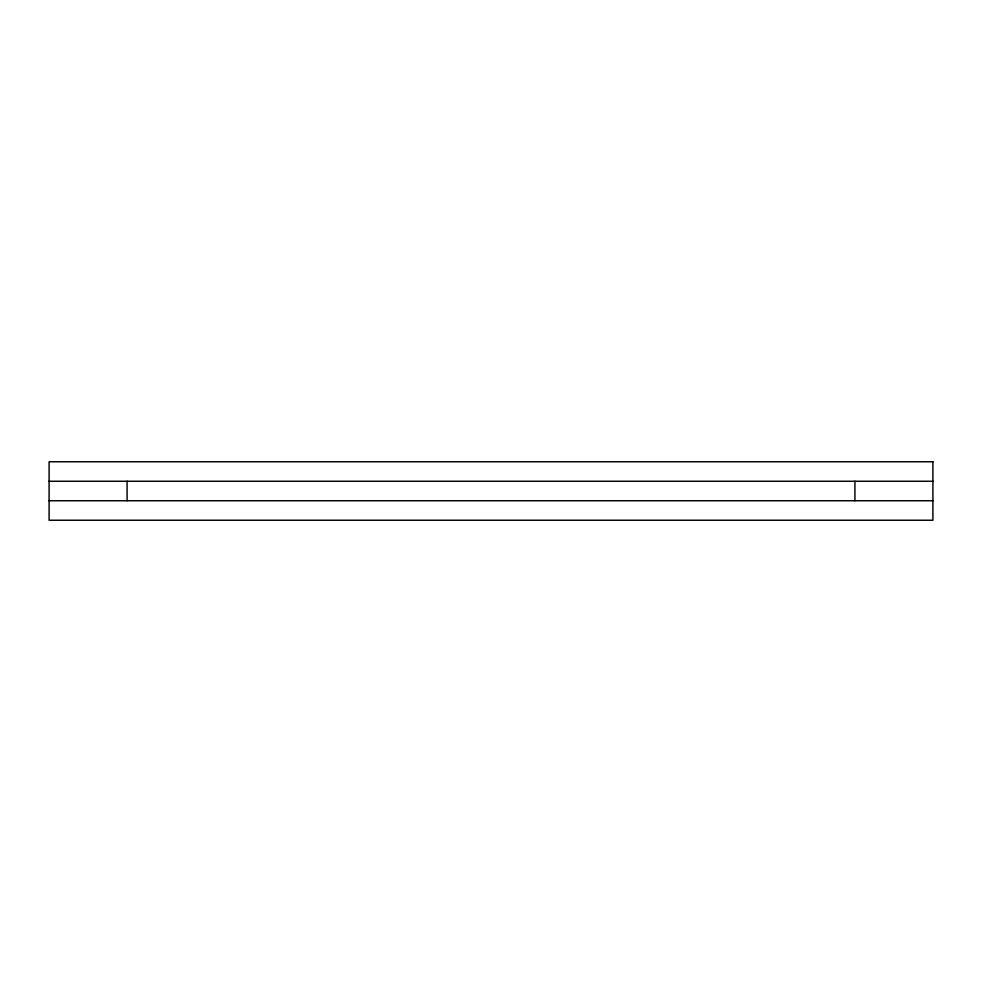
<?xml version="1.0" encoding="UTF-8"?>
<svg xmlns="http://www.w3.org/2000/svg" width="982" height="982" viewBox="0 0 982 982"><rect width="100%" height="100%" fill="white"/><g stroke="black" fill="none" stroke-linecap="round" stroke-linejoin="round"><path stroke-width="1.47" d="M49.1 481.254L932.9 481.254M49.1 500.746L932.9 500.746M854.917 481.254L854.917 500.746M127.083 481.254L127.083 500.746M932.9 461.761L49.1 461.761L49.1 520.239L932.9 520.239L932.9 461.761"/></g></svg>
